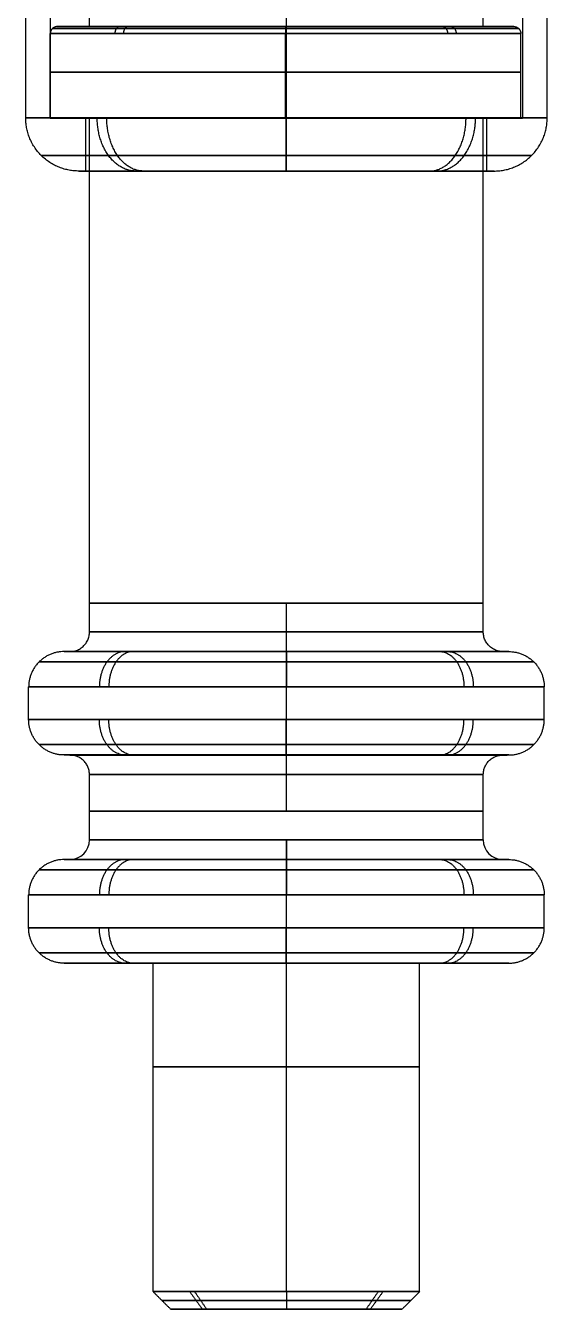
# Model space of a CAD drawing. Header units: millimetres. Extents: x -19.6 to -18.1, y 51 to 71.
# Drawn here: x -19.565 to -18.093, y 51.022 to 54.646 of the extents above; entities that cross this region are included whole.
import ezdxf

# ---------------------------------------------------------------- set-up
doc = ezdxf.new("R2010")
doc.units = ezdxf.units.MM
doc.header["$MEASUREMENT"] = 0
doc.layers.add('Default', color=7, linetype='Continuous')

msp = doc.modelspace()

# ---------------------------------------------------------------- linework, layer by layer
at = {"layer": 'Default', "color": 5}
for p, q in [((-18.1635, 67.6145, 2.0003), (-18.1635, 54.3851, 2.0003)), ((-19.5649, 54.3856, 2), (-19.5649, 60.9989, 2)), ((-18.8295, 54.3856, 2.7354), (-18.8295, 60.9989, 2.7354)), ((-18.8295, 54.3856, 1.2646), (-18.8295, 60.9989, 1.2646)), ((-18.094, 54.3856, 2), (-18.094, 60.9989, 2)), ((-19.3948, 54.2356, 2), (-19.3948, 54.3851, 2)), ((-18.8295, 54.2356, 1.4347), (-18.8295, 54.3851, 1.4347)), ((-18.8295, 54.2356, 2.5653), (-18.8295, 54.3851, 2.5653)), ((-18.2641, 54.2356, 2), (-18.2641, 54.3851, 2)), ((-19.4149, 54.2356, 2), (-19.3948, 54.2356, 2)), ((-18.8295, 54.2356, 1.4142), (-18.8295, 54.2356, 1.4347)), ((-18.8295, 54.2356, 2.5653), (-18.8295, 54.2356, 2.5858)), ((-18.2641, 54.2356, 2), (-18.2437, 54.2356, 2))]:
    msp.add_line(p, q, dxfattribs=at)
at = {"layer": 'Default', "color": 4}
for p, q in [((-19.5566, 52.6871, 2.0001), (-19.5566, 52.7791, 2.0001)), ((-18.8295, 52.6871, 1.273), (-18.8295, 52.7791, 1.273)), ((-18.8295, 52.6871, 2.7272), (-18.8295, 52.7791, 2.7272)), ((-18.1024, 52.6871, 2.0001), (-18.1024, 52.7791, 2.0001)), ((-19.5566, 52.0994, 2.0001), (-19.5566, 52.192, 2.0001)), ((-18.8295, 52.0994, 1.273), (-18.8295, 52.192, 1.273)), ((-18.8295, 52.0994, 2.7272), (-18.8295, 52.192, 2.7272)), ((-18.1024, 52.0994, 2.0001), (-18.1024, 52.192, 2.0001))]:
    msp.add_line(p, q, dxfattribs=at)
for points in [[(-19.385, 54.6435), (-19.385, 54.6952)], [(-18.274, 54.6435), (-18.274, 54.6952)], [(-19.4957, 54.3856), (-19.4957, 54.6235)], [(-19.4757, 54.6435), (-19.385, 54.6435)], [(-18.832, 54.3856), (-18.832, 54.6235)], [(-18.832, 54.3856), (-18.832, 54.6235)], [(-18.1883, 54.6435), (-18.274, 54.6435)], [(-18.1683, 54.3856), (-18.1683, 54.6235)], [(-19.385, 54.3856), (-19.4957, 54.3856)], [(-19.385, 53.0155), (-19.385, 54.3856)], [(-18.274, 53.0155), (-18.274, 54.3856)], [(-18.274, 54.3856), (-18.1683, 54.3856)], [(-19.385, 52.3473), (-19.385, 52.4286)], [(-18.2739, 52.3473), (-18.274, 52.4286)], [(-19.4566, 52.292), (-19.4403, 52.292)], [(-18.2023, 52.292), (-18.2187, 52.292)], [(-19.2068, 51.9994), (-19.4566, 51.9994)], [(-19.2055, 51.9994), (-19.2068, 51.9994)], [(-19.2055, 51.7068), (-19.2055, 51.9994)], [(-18.8295, 51.7068), (-18.8295, 51.9994)], [(-18.8295, 51.7068), (-18.8295, 51.9994)], [(-18.4535, 51.7068), (-18.4535, 51.9994)], [(-18.4535, 51.9994), (-18.4521, 51.9994)], [(-18.4521, 51.9994), (-18.2024, 51.9994)], [(-19.2055, 51.0722), (-19.2055, 51.7068)], [(-18.8295, 51.0722), (-18.8295, 51.7068)], [(-18.8295, 51.0722), (-18.8295, 51.7068)], [(-18.4535, 51.0722), (-18.4535, 51.7068)]]:
    msp.add_lwpolyline(points, dxfattribs=at)
at = {"layer": 'Default', "color": 4, "extrusion": (1, 0, 0)}
for points in [[(54.6435, 1.4446), (54.6952, 1.4446)], [(54.6435, 2.5556), (54.6952, 2.5556)], [(54.6435, 1.3564), (54.6435, 1.4446)], [(54.6435, 2.6438), (54.6435, 2.5556)], [(54.3856, 1.4446), (54.3856, 1.3364)], [(54.3856, 2.5556), (54.3856, 2.6638)], [(53.0155, 1.4446), (54.3856, 1.4446)], [(53.0155, 2.5556), (54.3856, 2.5556)], [(52.3473, 1.4446), (52.4286, 1.4446)], [(52.3473, 2.5556), (52.4286, 2.5556)], [(52.292, 1.3729), (52.292, 1.3893)], [(52.292, 2.6273), (52.292, 2.6109)], [(51.9994, 1.6241), (51.9994, 1.6228)], [(51.9994, 1.6228), (51.9994, 1.373)], [(51.9994, 2.3761), (51.9994, 2.3775)], [(51.9994, 2.3775), (51.9994, 2.6272)]]:
    msp.add_lwpolyline(points, dxfattribs=at)
at = {"layer": 'Default', "color": 4, "extrusion": (0, 1, 0)}
for centre, radius in [((18.832, 2.0001, 54.5145), 0.6637), ((18.832, 2.0001, 54.3856), 0.6637), ((18.8295, 2.0001, 53.0155), 0.5555), ((18.8295, 2.0001, 52.9344), 0.5555), ((18.8295, 2.0001, 52.8791), 0.6108), ((18.8295, 2.0001, 52.587), 0.6108), ((18.8295, 2.0001, 52.5318), 0.5555), ((18.8295, 2.0001, 52.4286), 0.5555), ((18.8295, 2.0001, 52.3473), 0.5555), ((18.8295, 2.0001, 52.292), 0.6108), ((18.8295, 2.0001, 51.9994), 0.3773), ((18.8295, 2.0001, 51.9994), 0.376), ((18.8295, 2.0001, 51.7068), 0.376)]:
    msp.add_circle(centre, radius, dxfattribs=at)
at = {"layer": 'Default', "color": 4}
for centre, start, end in [((-19.4403, 52.3473, 2.0001), 270, 360), ((-18.2187, 52.3473, 2.0001), 180, 270)]:
    msp.add_arc(centre, 0.0553, start, end, dxfattribs=at)
at = {"layer": 'Default', "color": 4, "extrusion": (1, 0, 0)}
for centre, start, end in [((52.3473, 1.3893, -18.8295), 90, 180), ((52.3473, 2.6109, -18.8295), 180, 270)]:
    msp.add_arc(centre, 0.0553, start, end, dxfattribs=at)
at = {"layer": 'Default', "color": 5}
for points in [[(-19.4962, 67.6145, 2.0003), (-19.4962, 60.9998, 2.0003), (-19.4962, 54.3851, 2.0003)], [(-18.8299, 67.6145, 2.7128), (-18.8299, 60.9998, 2.7128), (-18.8299, 54.3851, 2.7128)], [(-18.8299, 67.6145, 1.2877), (-18.8299, 60.9998, 1.2877), (-18.8299, 54.3851, 1.2877)], [(-19.4962, 54.3851, 2.0003), (-19.4455, 54.3851, 2.0003), (-19.3948, 54.3851, 2.0003)], [(-18.8299, 54.3851, 1.2877), (-18.8299, 54.3851, 1.3612), (-18.8299, 54.3851, 1.4347)], [(-18.8299, 54.3851, 2.5653), (-18.8299, 54.3851, 2.6391), (-18.8299, 54.3851, 2.7128)], [(-18.2641, 54.3851, 2.0003), (-18.2138, 54.3851, 2.0003), (-18.1635, 54.3851, 2.0003)]]:
    msp.add_open_spline(points, degree=2, dxfattribs=at)
at = {"layer": 'Default', "color": 4}
for points, weights in [([(-19.4757, 54.6435, 2.0001), (-19.4957, 54.6435, 2.0001), (-19.4957, 54.6235, 2.0001)], [1, 0.707106781186, 1]), ([(-19.299, 54.6435, 2.4437), (-19.3135, 54.6435, 2.4575), (-19.3135, 54.6235, 2.4575)], [1, 0.707106781185, 1]), ([(-19.2755, 54.6435, 1.5332), (-19.2893, 54.6435, 1.5186), (-19.2893, 54.6235, 1.5186)], [1, 0.707106781185, 1]), ([(-18.8321, 54.6435, 2.6442), (-18.8321, 54.6435, 2.6642), (-18.8321, 54.6235, 2.6642)], [1, 0.707106781186, 1]), ([(-18.8319, 54.6435, 1.356), (-18.8319, 54.6435, 1.336), (-18.8319, 54.6235, 1.336)], [1, 0.707106781181, 1]), ([(-18.3884, 54.6435, 2.4671), (-18.3746, 54.6435, 2.4816), (-18.3746, 54.6235, 2.4816)], [1, 0.707106781186, 1]), ([(-18.3649, 54.6435, 1.5565), (-18.3504, 54.6435, 1.5428), (-18.3504, 54.6235, 1.5428)], [1, 0.70710678119, 1]), ([(-18.1879, 54.6435, 2.0002), (-18.1679, 54.6435, 2.0002), (-18.1679, 54.6235, 2.0002)], [1, 0.707106781184, 1]), ([(-19.4566, 52.8791, 2.0001), (-19.5566, 52.879, 2.0001), (-19.5566, 52.7791, 2.0001)], [1, 0.7074224527, 1]), ([(-19.2845, 52.8791, 2.4323), (-19.357, 52.879, 2.5012), (-19.357, 52.7791, 2.5012)], [1, 0.707422267919, 1]), ([(-19.2616, 52.8791, 1.5451), (-19.3304, 52.879, 1.4727), (-19.3304, 52.7791, 1.4727)], [1, 0.707422294189, 1]), ([(-18.8296, 52.8791, 2.6277), (-18.8296, 52.879, 2.7277), (-18.8296, 52.7791, 2.7277)], [1, 0.707422257393, 1]), ([(-18.8294, 52.8791, 1.3725), (-18.8294, 52.879, 1.2725), (-18.8294, 52.7791, 1.2725)], [1, 0.707422242267, 1]), ([(-18.3972, 52.8791, 2.4551), (-18.3284, 52.879, 2.5276), (-18.3284, 52.7791, 2.5276)], [1, 0.707422254601, 1]), ([(-18.3744, 52.8791, 1.5679), (-18.3019, 52.879, 1.4991), (-18.3019, 52.7791, 1.4991)], [1, 0.707422253876, 1]), ([(-18.2019, 52.8791, 2.0002), (-18.1019, 52.879, 2.0002), (-18.1019, 52.7791, 2.0002)], [1, 0.70742226813, 1]), ([(-19.4566, 52.5871, 2.0001), (-19.5566, 52.5871, 2.0001), (-19.5566, 52.6871, 2.0001)], [1, 0.7074224527, 1]), ([(-19.2845, 52.5871, 1.5679), (-19.357, 52.5871, 1.4991), (-19.357, 52.6871, 1.4991)], [1, 0.707422267919, 1]), ([(-19.2616, 52.5871, 2.4551), (-19.3304, 52.5871, 2.5276), (-19.3304, 52.6871, 2.5276)], [1, 0.707422294189, 1]), ([(-18.8296, 52.5871, 1.3725), (-18.8296, 52.5871, 1.2726), (-18.8296, 52.6871, 1.2726)], [1, 0.707422257393, 1]), ([(-18.8294, 52.5871, 2.6277), (-18.8294, 52.5871, 2.7277), (-18.8294, 52.6871, 2.7277)], [1, 0.707422242268, 1]), ([(-18.3972, 52.5871, 1.5451), (-18.3284, 52.5871, 1.4726), (-18.3284, 52.6871, 1.4726)], [1, 0.707422254601, 1]), ([(-18.3744, 52.5871, 2.4323), (-18.3019, 52.5871, 2.5012), (-18.3019, 52.6871, 2.5012)], [1, 0.707422253875, 1]), ([(-18.2019, 52.5871, 2), (-18.1019, 52.5871, 2), (-18.1019, 52.6871, 2)], [1, 0.70742226813, 1]), ([(-19.4566, 52.292, 2.0001), (-19.5566, 52.2919, 2.0001), (-19.5566, 52.192, 2.0001)], [1, 0.7074224527, 1]), ([(-19.2845, 52.292, 2.4323), (-19.357, 52.2919, 2.5012), (-19.357, 52.192, 2.5012)], [1, 0.70742226792, 1]), ([(-19.2616, 52.292, 1.5451), (-19.3304, 52.2919, 1.4727), (-19.3304, 52.192, 1.4727)], [1, 0.70742229419, 1]), ([(-18.8296, 52.292, 2.6277), (-18.8296, 52.2919, 2.7277), (-18.8296, 52.192, 2.7277)], [1, 0.707422257393, 1]), ([(-18.8294, 52.292, 1.3725), (-18.8294, 52.2919, 1.2725), (-18.8294, 52.192, 1.2725)], [1, 0.707422242267, 1]), ([(-18.3972, 52.292, 2.4551), (-18.3284, 52.2919, 2.5276), (-18.3284, 52.192, 2.5276)], [1, 0.707422254601, 1]), ([(-18.3744, 52.292, 1.5679), (-18.3019, 52.2919, 1.4991), (-18.3019, 52.192, 1.4991)], [1, 0.707422253875, 1]), ([(-18.2019, 52.292, 2.0002), (-18.1019, 52.2919, 2.0002), (-18.1019, 52.192, 2.0002)], [1, 0.70742226813, 1]), ([(-19.4566, 51.9994, 2.0001), (-19.5566, 51.9994, 2.0001), (-19.5566, 52.0994, 2.0001)], [1, 0.70712897213, 1]), ([(-19.2844, 51.9994, 1.568), (-19.357, 51.9994, 1.4991), (-19.357, 52.0994, 1.4991)], [1, 0.707128959137, 1]), ([(-19.2615, 51.9994, 2.455), (-19.3304, 51.9994, 2.5276), (-19.3304, 52.0994, 2.5276)], [1, 0.707128960985, 1]), ([(-18.8296, 51.9994, 1.3726), (-18.8296, 51.9994, 1.2726), (-18.8296, 52.0994, 1.2726)], [1, 0.707128958398, 1]), ([(-18.8294, 51.9994, 2.6276), (-18.8294, 51.9994, 2.7277), (-18.8294, 52.0994, 2.7277)], [1, 0.707128957332, 1]), ([(-18.3973, 51.9994, 1.5451), (-18.3284, 51.9994, 1.4726), (-18.3284, 52.0994, 1.4726)], [1, 0.707128958201, 1]), ([(-18.3745, 51.9994, 2.4322), (-18.3019, 51.9994, 2.5012), (-18.3019, 52.0994, 2.5012)], [1, 0.707128958152, 1]), ([(-18.202, 51.9994, 2), (-18.1019, 51.9994, 2), (-18.1019, 52.0994, 2)], [1, 0.707128959152, 1])]:
    msp.add_rational_spline(points, weights, degree=2, dxfattribs=at)
for points, knots in [([(-19.4957, 54.6235, 2.0001), (-19.4964, 54.6235, 2.1677), (-19.3573, 54.6235, 2.5155), (-18.844, 54.6235, 2.736), (-18.3165, 54.6235, 2.5255), (-18.0962, 54.6235, 2.012), (-18.3064, 54.6235, 1.4848), (-18.8203, 54.6235, 1.2641), (-19.3468, 54.6235, 1.475), (-19.4967, 54.6235, 1.8205), (-19.4957, 54.6235, 2.0001)], [0, 0, 0, 0, 0.488883, 1.011084, 1.499967, 2.022168, 2.511051, 3.033253, 3.522136, 4.044337, 4.044337, 4.044337, 4.044337]), ([(-19.4757, 54.6435, 2.0001), (-19.4764, 54.6435, 2.1627), (-19.3414, 54.6435, 2.4999), (-18.8436, 54.6435, 2.7138), (-18.3321, 54.6435, 2.5097), (-18.1183, 54.6435, 2.0117), (-18.3223, 54.6435, 1.5003), (-18.8206, 54.6435, 1.2863), (-19.3313, 54.6435, 1.4908), (-19.4767, 54.6435, 1.8259), (-19.4757, 54.6435, 2.0001)], [0, 0, 0, 0, 0.488883, 1.011084, 1.499967, 2.022168, 2.511051, 3.033253, 3.522136, 4.044337, 4.044337, 4.044337, 4.044337]), ([(-19.4566, 52.8791, 2.0001), (-19.4574, 52.8791, 2.1585), (-19.3259, 52.8791, 2.4871), (-18.8408, 52.8791, 2.6955), (-18.3424, 52.8791, 2.4966), (-18.1341, 52.8791, 2.0114), (-18.3328, 52.8791, 1.5132), (-18.8184, 52.8791, 1.3046), (-19.316, 52.8791, 1.5039), (-19.4577, 52.8791, 1.8303), (-19.4566, 52.8791, 2.0001)], [0, 0, 0, 0, 0.476274, 0.985007, 1.46128, 1.970013, 2.446287, 2.95502, 3.431293, 3.940026, 3.940026, 3.940026, 3.940026]), ([(-19.5566, 52.7791, 2.0001), (-19.5574, 52.7791, 2.1837), (-19.4049, 52.7791, 2.5647), (-18.8426, 52.7791, 2.8063), (-18.2648, 52.7791, 2.5757), (-18.0234, 52.7791, 2.0132), (-18.2537, 52.7791, 1.4356), (-18.8166, 52.7791, 1.1938), (-19.3935, 52.7791, 1.4248), (-19.5577, 52.7791, 1.8033), (-19.5566, 52.7791, 2.0001)], [0, 0, 0, 0, 0.476274, 0.985007, 1.46128, 1.970013, 2.446287, 2.95502, 3.431293, 3.940026, 3.940026, 3.940026, 3.940026]), ([(-19.5566, 52.6871, 2.0001), (-19.5574, 52.6871, 1.8165), (-19.4049, 52.6871, 1.4355), (-18.8426, 52.6871, 1.1939), (-18.2648, 52.6871, 1.4245), (-18.0234, 52.6871, 1.987), (-18.2537, 52.6871, 2.5646), (-18.8166, 52.6871, 2.8064), (-19.3935, 52.6871, 2.5754), (-19.5577, 52.6871, 2.1969), (-19.5566, 52.6871, 2.0001)], [0, 0, 0, 0, 0.476274, 0.985007, 1.46128, 1.970013, 2.446287, 2.95502, 3.431293, 3.940026, 3.940026, 3.940026, 3.940026]), ([(-19.4566, 52.5871, 2.0001), (-19.4574, 52.5871, 1.8417), (-19.3259, 52.5871, 1.5131), (-18.8408, 52.5871, 1.3047), (-18.3424, 52.5871, 1.5036), (-18.1341, 52.5871, 1.9888), (-18.3328, 52.5871, 2.4871), (-18.8184, 52.5871, 2.6956), (-19.316, 52.5871, 2.4964), (-19.4577, 52.5871, 2.1699), (-19.4566, 52.5871, 2.0001)], [0, 0, 0, 0, 0.476274, 0.985007, 1.46128, 1.970013, 2.446287, 2.95502, 3.431293, 3.940026, 3.940026, 3.940026, 3.940026]), ([(-19.4566, 52.292, 2.0001), (-19.4574, 52.292, 2.1585), (-19.3259, 52.292, 2.4871), (-18.8408, 52.292, 2.6955), (-18.3424, 52.292, 2.4966), (-18.1341, 52.292, 2.0114), (-18.3328, 52.292, 1.5132), (-18.8184, 52.292, 1.3046), (-19.316, 52.292, 1.5039), (-19.4577, 52.292, 1.8303), (-19.4566, 52.292, 2.0001)], [0, 0, 0, 0, 0.476274, 0.985007, 1.46128, 1.970013, 2.446287, 2.95502, 3.431293, 3.940026, 3.940026, 3.940026, 3.940026]), ([(-19.5566, 52.192, 2.0001), (-19.5574, 52.192, 2.1837), (-19.4049, 52.192, 2.5647), (-18.8426, 52.192, 2.8063), (-18.2648, 52.192, 2.5757), (-18.0234, 52.192, 2.0132), (-18.2537, 52.192, 1.4356), (-18.8166, 52.192, 1.1938), (-19.3935, 52.192, 1.4248), (-19.5577, 52.192, 1.8033), (-19.5566, 52.192, 2.0001)], [0, 0, 0, 0, 0.476274, 0.985007, 1.46128, 1.970013, 2.446287, 2.95502, 3.431293, 3.940026, 3.940026, 3.940026, 3.940026]), ([(-19.5566, 52.0994, 2.0001), (-19.5574, 52.0994, 1.8165), (-19.4049, 52.0994, 1.4355), (-18.8426, 52.0994, 1.1939), (-18.2648, 52.0994, 1.4245), (-18.0234, 52.0994, 1.987), (-18.2537, 52.0994, 2.5646), (-18.8166, 52.0994, 2.8064), (-19.3935, 52.0994, 2.5754), (-19.5577, 52.0994, 2.1969), (-19.5566, 52.0994, 2.0001)], [0, 0, 0, 0, 0.476274, 0.985007, 1.46128, 1.970013, 2.446287, 2.95502, 3.431293, 3.940026, 3.940026, 3.940026, 3.940026]), ([(-19.4566, 51.9994, 2.0001), (-19.4573, 51.9994, 1.8417), (-19.3258, 51.9994, 1.5132), (-18.8408, 51.9994, 1.3048), (-18.3425, 51.9994, 1.5037), (-18.1342, 51.9994, 1.9888), (-18.3329, 51.9994, 2.487), (-18.8184, 51.9994, 2.6956), (-19.3159, 51.9994, 2.4963), (-19.4576, 51.9994, 2.1699), (-19.4566, 51.9994, 2.0001)], [0, 0, 0, 0, 0.476274, 0.985007, 1.46128, 1.970013, 2.446287, 2.95502, 3.431293, 3.940026, 3.940026, 3.940026, 3.940026]), ([(-19.2055, 51.0722, 2.0001), (-19.2059, 51.0722, 2.0951), (-19.127, 51.0722, 2.2921), (-18.8363, 51.0722, 2.417), (-18.5375, 51.0722, 2.2978), (-18.4126, 51.0722, 2.0069), (-18.5317, 51.0722, 1.7082), (-18.8228, 51.0722, 1.5832), (-19.1211, 51.0722, 1.7026), (-19.2061, 51.0722, 1.8983), (-19.2055, 51.0722, 2.0001)], [0, 0, 0, 0, 0.247583, 0.512039, 0.759622, 1.024078, 1.271661, 1.536117, 1.7837, 2.048156, 2.048156, 2.048156, 2.048156]), ([(-19.1805, 51.0472, 2.0001), (-19.1809, 51.0472, 2.0888), (-19.1073, 51.0472, 2.2727), (-18.8358, 51.0472, 2.3893), (-18.5569, 51.0472, 2.278), (-18.4403, 51.0472, 2.0064), (-18.5515, 51.0472, 1.7276), (-18.8233, 51.0472, 1.6109), (-19.1017, 51.0472, 1.7224), (-19.181, 51.0472, 1.9051), (-19.1805, 51.0472, 2.0001)], [0, 0, 0, 0, 0.247583, 0.512039, 0.759622, 1.024078, 1.271661, 1.536117, 1.7837, 2.048156, 2.048156, 2.048156, 2.048156]), ([(-19.1555, 51.0222, 2.0001), (-19.1558, 51.0222, 2.0824), (-19.0875, 51.0222, 2.2532), (-18.8354, 51.0222, 2.3616), (-18.5763, 51.0222, 2.2582), (-18.4681, 51.0222, 2.006), (-18.5713, 51.0222, 1.747), (-18.8237, 51.0222, 1.6386), (-19.0823, 51.0222, 1.7422), (-19.156, 51.0222, 1.9119), (-19.1555, 51.0222, 2.0001)], [0, 0, 0, 0, 0.247583, 0.512039, 0.759622, 1.024078, 1.271661, 1.536117, 1.7837, 2.048156, 2.048156, 2.048156, 2.048156])]:
    msp.add_open_spline(points, degree=3, knots=knots, dxfattribs=at)
for points, weights, degree, knots in [([(-19.4898, 54.6376, 2.0001), (-19.4906, 54.6376, 2.1662), (-19.3526, 54.6376, 2.5109), (-18.8439, 54.6376, 2.7295), (-18.3211, 54.6376, 2.5209), (-18.1027, 54.6376, 2.0119), (-18.3111, 54.6376, 1.4894), (-18.8204, 54.6376, 1.2706), (-19.3423, 54.6376, 1.4796), (-19.4909, 54.6376, 1.822), (-19.4898, 54.6376, 2.0001)], [0.853553390593, 0.853553390594, 0.853553390591, 0.853553390594, 0.853553390593, 0.85355339059, 0.853553390598, 0.853553390588, 0.853553390593, 0.853553390594, 0.853553390593], 3, [0, 0, 0, 0, 0.488883, 1.011084, 1.499967, 2.022168, 2.511051, 3.033253, 3.522136, 4.044337, 4.044337, 4.044337, 4.044337]), ([(-19.385, 54.6435, 2.0001), (-19.385, 54.6435, 1.4446), (-18.8295, 54.6435, 1.4446), (-18.274, 54.6435, 1.4446), (-18.274, 54.6435, 2.0001), (-18.274, 54.6435, 2.5556), (-18.8295, 54.6435, 2.5556), (-19.385, 54.6435, 2.5556), (-19.385, 54.6435, 2.0001)], [1, 0.707106781187, 1, 0.707106781187, 1, 0.707106781187, 1, 0.707106781187, 1], 2, [-3.490184, -3.490184, -3.490184, -2.617638, -2.617638, -1.745092, -1.745092, -0.872546, -0.872546, 0, 0, 0]), ([(-19.385, 54.3856, 2.0001), (-19.385, 54.3856, 2.5556), (-18.8295, 54.3856, 2.5556), (-18.274, 54.3856, 2.5556), (-18.274, 54.3856, 2.0001), (-18.274, 54.3856, 1.4446), (-18.8295, 54.3856, 1.4446), (-19.385, 54.3856, 1.4446), (-19.385, 54.3856, 2.0001)], [1, 0.707106781187, 1, 0.707106781187, 1, 0.707106781187, 1, 0.707106781187, 1], 2, [0, 0, 0, 0.872546, 0.872546, 1.745091, 1.745091, 2.617637, 2.617637, 3.490183, 3.490183, 3.490183]), ([(-19.4566, 52.8791, 2.0001), (-19.4485, 52.8791, 2.0001), (-19.4403, 52.8791, 2.0001), (-19.385, 52.8791, 2.0001), (-19.385, 52.9344, 2.0001), (-19.385, 52.975, 2.0001), (-19.385, 53.0155, 2.0001)], [1, 1, 1, 0.707106781187, 1, 1, 1], 2, [-2.0946839, -2.0946839, -2.0946839, -2.0782972, -2.0782972, -1.9913801, -1.9913801, -1.9101499, -1.9101499, -1.9101499]), ([(-18.8295, 52.8791, 1.3729), (-18.8295, 52.8791, 1.3811), (-18.8295, 52.8791, 1.3893), (-18.8295, 52.8791, 1.4446), (-18.8295, 52.9344, 1.4446), (-18.8295, 52.975, 1.4446), (-18.8295, 53.0155, 1.4446)], [1, 1, 1, 0.707106781187, 1, 1, 1], 2, [-2.0946839, -2.0946839, -2.0946839, -2.0782972, -2.0782972, -1.9913801, -1.9913801, -1.9101499, -1.9101499, -1.9101499]), ([(-18.8295, 52.8791, 2.6273), (-18.8295, 52.8791, 2.6191), (-18.8295, 52.8791, 2.6109), (-18.8295, 52.8791, 2.5556), (-18.8295, 52.9344, 2.5556), (-18.8295, 52.975, 2.5556), (-18.8295, 53.0155, 2.5556)], [1, 1, 1, 0.707106781187, 1, 1, 1], 2, [-2.0946839, -2.0946839, -2.0946839, -2.0782972, -2.0782972, -1.9913801, -1.9913801, -1.9101499, -1.9101499, -1.9101499]), ([(-18.2023, 52.8791, 2.0001), (-18.2105, 52.8791, 2.0001), (-18.2187, 52.8791, 2.0001), (-18.2739, 52.8791, 2.0001), (-18.2739, 52.9344, 2.0001), (-18.274, 52.975, 2.0001), (-18.274, 53.0155, 2.0001)], [1, 1, 1, 0.707106781187, 1, 1, 1], 2, [-2.0946839, -2.0946839, -2.0946839, -2.0782972, -2.0782972, -1.9913801, -1.9913801, -1.9101499, -1.9101499, -1.9101499]), ([(-19.5273, 52.8497, 2.0001), (-19.5281, 52.8497, 2.1763), (-19.3818, 52.8497, 2.542), (-18.8421, 52.8497, 2.7739), (-18.2875, 52.8497, 2.5526), (-18.0558, 52.8497, 2.0127), (-18.2769, 52.8497, 1.4583), (-18.8172, 52.8497, 1.2262), (-19.3708, 52.8497, 1.4479), (-19.5284, 52.8497, 1.8112), (-19.5273, 52.8497, 2.0001)], [0.85371122635, 0.853711298698, 0.85371105345, 0.853711149204, 0.853711118407, 0.853711140463, 0.853711123851, 0.853711124897, 0.853711104438, 0.853711271498, 0.85371122635], 3, [0, 0, 0, 0, 0.476274, 0.985007, 1.46128, 1.970013, 2.446287, 2.95502, 3.431293, 3.940026, 3.940026, 3.940026, 3.940026]), ([(-19.5273, 52.6164, 2.0001), (-19.5281, 52.6164, 1.8239), (-19.3818, 52.6164, 1.4582), (-18.8421, 52.6164, 1.2264), (-18.2875, 52.6164, 1.4477), (-18.0558, 52.6164, 1.9876), (-18.2769, 52.6164, 2.5419), (-18.8172, 52.6164, 2.774), (-19.3708, 52.6164, 2.5523), (-19.5284, 52.6164, 2.189), (-19.5273, 52.6164, 2.0001)], [0.85371122635, 0.853711298698, 0.85371105345, 0.853711149203, 0.853711118408, 0.853711140463, 0.853711123851, 0.853711124898, 0.853711104438, 0.853711271498, 0.85371122635], 3, [0, 0, 0, 0, 0.476274, 0.985007, 1.46128, 1.970013, 2.446287, 2.95502, 3.431293, 3.940026, 3.940026, 3.940026, 3.940026]), ([(-19.385, 52.4286, 2.0001), (-19.385, 52.491, 2.0001), (-19.385, 52.5318, 2.0001), (-19.385, 52.587, 2.0001), (-19.4403, 52.587, 2.0001), (-19.4485, 52.5871, 2.0001), (-19.4566, 52.5871, 2.0001)], [1, 1, 1, 0.707106781187, 1, 1, 1], 2, [-3.0386752, -3.0386752, -3.0386752, -2.9571338, -2.9571338, -2.8702167, -2.8702167, -2.85383, -2.85383, -2.85383]), ([(-18.8295, 52.4286, 1.4446), (-18.8295, 52.491, 1.4446), (-18.8295, 52.5318, 1.4446), (-18.8295, 52.587, 1.4446), (-18.8295, 52.587, 1.3893), (-18.8295, 52.5871, 1.3811), (-18.8295, 52.5871, 1.3729)], [1, 1, 1, 0.707106781187, 1, 1, 1], 2, [-3.0386752, -3.0386752, -3.0386752, -2.9571338, -2.9571338, -2.8702167, -2.8702167, -2.85383, -2.85383, -2.85383]), ([(-18.8295, 52.4286, 2.5556), (-18.8295, 52.491, 2.5556), (-18.8295, 52.5318, 2.5556), (-18.8295, 52.587, 2.5556), (-18.8295, 52.587, 2.6109), (-18.8295, 52.5871, 2.6191), (-18.8295, 52.5871, 2.6273)], [1, 1, 1, 0.707106781187, 1, 1, 1], 2, [-3.0386752, -3.0386752, -3.0386752, -2.9571338, -2.9571338, -2.8702167, -2.8702167, -2.85383, -2.85383, -2.85383]), ([(-18.274, 52.4286, 2.0001), (-18.274, 52.491, 2.0001), (-18.2739, 52.5318, 2.0001), (-18.2739, 52.587, 2.0001), (-18.2187, 52.587, 2.0001), (-18.2105, 52.5871, 2.0001), (-18.2023, 52.5871, 2.0001)], [1, 1, 1, 0.707106781187, 1, 1, 1], 2, [-3.0386752, -3.0386752, -3.0386752, -2.9571338, -2.9571338, -2.8702167, -2.8702167, -2.85383, -2.85383, -2.85383]), ([(-19.5273, 52.2627, 2.0001), (-19.5281, 52.2627, 2.1763), (-19.3818, 52.2627, 2.542), (-18.8421, 52.2627, 2.7739), (-18.2875, 52.2627, 2.5526), (-18.0558, 52.2627, 2.0127), (-18.2769, 52.2627, 1.4583), (-18.8172, 52.2627, 1.2262), (-19.3708, 52.2627, 1.4479), (-19.5284, 52.2627, 1.8112), (-19.5273, 52.2627, 2.0001)], [0.85371122635, 0.853711298697, 0.853711053451, 0.853711149203, 0.853711118408, 0.853711140463, 0.853711123851, 0.853711124897, 0.853711104439, 0.853711271498, 0.85371122635], 3, [0, 0, 0, 0, 0.476274, 0.985007, 1.46128, 1.970013, 2.446287, 2.95502, 3.431293, 3.940026, 3.940026, 3.940026, 3.940026]), ([(-19.5273, 52.0287, 2.0001), (-19.5281, 52.0287, 1.8239), (-19.3818, 52.0287, 1.4583), (-18.8421, 52.0287, 1.2264), (-18.2875, 52.0287, 1.4477), (-18.0558, 52.0287, 1.9876), (-18.2769, 52.0287, 2.5419), (-18.8172, 52.0287, 2.774), (-19.3708, 52.0287, 2.5523), (-19.5284, 52.0287, 2.189), (-19.5273, 52.0287, 2.0001)], [0.853564486065, 0.853564491152, 0.853564473907, 0.853564480641, 0.853564478475, 0.853564480025, 0.85356447886, 0.85356447893, 0.853564477494, 0.85356448924, 0.853564486065], 3, [0, 0, 0, 0, 0.476274, 0.985007, 1.46128, 1.970013, 2.446287, 2.95502, 3.431293, 3.940026, 3.940026, 3.940026, 3.940026])]:
    msp.add_rational_spline(points, weights, degree=degree, knots=knots, dxfattribs=at)
at = {"layer": 'Default', "color": 5}
for points in [[(-19.5649, 54.3856, 2), (-19.5658, 54.3856, 2.1857), (-19.4116, 54.3856, 2.5711), (-18.8428, 54.3856, 2.8155), (-18.2583, 54.3856, 2.5822), (-18.0141, 54.3856, 2.0132), (-18.2471, 54.3856, 1.429), (-18.8165, 54.3856, 1.1844), (-19.4, 54.3856, 1.4181), (-19.5661, 54.3856, 1.8009), (-19.5649, 54.3856, 2)], [(-19.4149, 54.2356, 2), (-19.4156, 54.2356, 2.1479), (-19.2928, 54.2356, 2.4546), (-18.8401, 54.2356, 2.6491), (-18.3748, 54.2356, 2.4635), (-18.1804, 54.2356, 2.0105), (-18.3659, 54.2356, 1.5454), (-18.8191, 54.2356, 1.3508), (-19.2836, 54.2356, 1.5368), (-19.4159, 54.2356, 1.8415), (-19.4149, 54.2356, 2)]]:
    msp.add_open_spline(points, degree=3, knots=[0, 0, 0, 0, 0.444644, 0.919592, 1.364237, 1.839185, 2.283829, 2.758777, 3.203422, 3.67837, 3.67837, 3.67837, 3.67837], dxfattribs=at)
for points, weights in [([(-19.4149, 54.2356, 2), (-19.5649, 54.2356, 2), (-19.5649, 54.3856, 2)], [1, 0.707106781187, 1]), ([(-19.2542, 54.2356, 2.4034), (-19.3631, 54.2356, 2.5068), (-19.3631, 54.3856, 2.5068)], [1, 0.707106782396, 1]), ([(-19.2328, 54.2356, 1.5753), (-19.3362, 54.2356, 1.4665), (-19.3362, 54.3856, 1.4665)], [1, 0.707106782493, 1]), ([(-18.8296, 54.2356, 2.5858), (-18.8296, 54.2356, 2.7359), (-18.8296, 54.3856, 2.7359)], [1, 0.707106780201, 1]), ([(-18.8294, 54.2356, 1.4142), (-18.8294, 54.2356, 1.2641), (-18.8294, 54.3856, 1.2641)], [1, 0.707106780336, 1]), ([(-18.426, 54.2356, 2.4247), (-18.3226, 54.2356, 2.5336), (-18.3226, 54.3856, 2.5336)], [1, 0.707106782008, 1]), ([(-18.4047, 54.2356, 1.5966), (-18.2959, 54.2356, 1.4932), (-18.2959, 54.3856, 1.4932)], [1, 0.707106781989, 1]), ([(-18.2437, 54.2356, 2.0001), (-18.0936, 54.2356, 2.0001), (-18.0936, 54.3856, 2.0001)], [1, 0.707106780409, 1])]:
    msp.add_rational_spline(points, weights, degree=2, dxfattribs=at)
for points, weights, degree, knots in [([(-18.1635, 54.3851, 2.0003), (-18.1635, 54.3851, 1.2877), (-18.8299, 54.3851, 1.2877), (-19.4962, 54.3851, 1.2877), (-19.4962, 54.3851, 2.0003), (-19.4962, 54.3851, 2.7128), (-18.8299, 54.3851, 2.7128), (-18.1635, 54.3851, 2.7128), (-18.1635, 54.3851, 2.0003)], [1, 0.707106781187, 1, 0.707106781187, 1, 0.707106781187, 1, 0.707106781187, 1], 2, [-4.476881, -4.476881, -4.476881, -3.357661, -3.357661, -2.238441, -2.238441, -1.11922, -1.11922, 0, 0, 0]), ([(-19.3948, 54.3851, 2), (-19.3948, 54.3851, 2.5653), (-18.8295, 54.3851, 2.5653), (-18.2641, 54.3851, 2.5653), (-18.2641, 54.3851, 2), (-18.2641, 54.3851, 1.4347), (-18.8295, 54.3851, 1.4347), (-19.3948, 54.3851, 1.4347), (-19.3948, 54.3851, 2)], [1, 0.707106781187, 1, 0.707106781187, 1, 0.707106781187, 1, 0.707106781187, 1], 2, [0, 0, 0, 0.887935, 0.887935, 1.77587, 1.77587, 2.663804, 2.663804, 3.551739, 3.551739, 3.551739]), ([(-19.521, 54.2795, 2), (-19.5218, 54.2795, 2.1746), (-19.3768, 54.2795, 2.537), (-18.842, 54.2795, 2.7667), (-18.2924, 54.2795, 2.5474), (-18.0628, 54.2795, 2.0124), (-18.2819, 54.2795, 1.4631), (-18.8173, 54.2795, 1.2331), (-19.3659, 54.2795, 1.4528), (-19.5221, 54.2795, 1.8128), (-19.521, 54.2795, 2)], [0.853553390593, 0.853553388946, 0.853553392853, 0.853553388966, 0.853553391932, 0.853553389353, 0.853553391884, 0.853553389064, 0.853553392813, 0.853553388933, 0.853553390593], 3, [0, 0, 0, 0, 0.444644, 0.919592, 1.364237, 1.839185, 2.283829, 2.758777, 3.203422, 3.67837, 3.67837, 3.67837, 3.67837]), ([(-19.3948, 54.2356, 2), (-19.3948, 54.2356, 2.5653), (-18.8295, 54.2356, 2.5653), (-18.2641, 54.2356, 2.5653), (-18.2641, 54.2356, 2), (-18.2641, 54.2356, 1.4347), (-18.8295, 54.2356, 1.4347), (-19.3948, 54.2356, 1.4347), (-19.3948, 54.2356, 2)], [1, 0.707106781187, 1, 0.707106781187, 1, 0.707106781187, 1, 0.707106781187, 1], 2, [-3.552131, -3.552131, -3.552131, -2.664098, -2.664098, -1.776066, -1.776066, -0.888033, -0.888033, 0, 0, 0])]:
    msp.add_rational_spline(points, weights, degree=degree, knots=knots, dxfattribs=at)
at = {"layer": 'Default', "color": 4}
for points in [[(-19.2055, 51.0722, 2.0001), (-19.1805, 51.0472, 2.0001), (-19.1555, 51.0222, 2.0001)], [(-19.1023, 51.0722, 2.2592), (-19.0841, 51.0472, 2.242), (-19.066, 51.0222, 2.2247)], [(-19.0885, 51.0722, 1.7274), (-19.0713, 51.0472, 1.7455), (-19.0541, 51.0222, 1.7636)], [(-18.8295, 51.0722, 2.3763), (-18.8295, 51.0472, 2.3513), (-18.8295, 51.0222, 2.3263)], [(-18.8294, 51.0722, 1.6239), (-18.8294, 51.0472, 1.6489), (-18.8294, 51.0222, 1.6739)], [(-18.5704, 51.0722, 2.2729), (-18.5876, 51.0472, 2.2548), (-18.6048, 51.0222, 2.2366)], [(-18.5567, 51.0722, 1.741), (-18.5748, 51.0472, 1.7583), (-18.5929, 51.0222, 1.7755)], [(-18.4533, 51.0722, 2.0002), (-18.4783, 51.0472, 2.0002), (-18.5033, 51.0222, 2.0002)], [(-19.03, 51.0222, 2.2552), (-18.8316, 51.0222, 2.2552), (-18.6333, 51.0222, 2.2552)]]:
    msp.add_open_spline(points, degree=2, dxfattribs=at)

doc.saveas('drawing.dxf')
